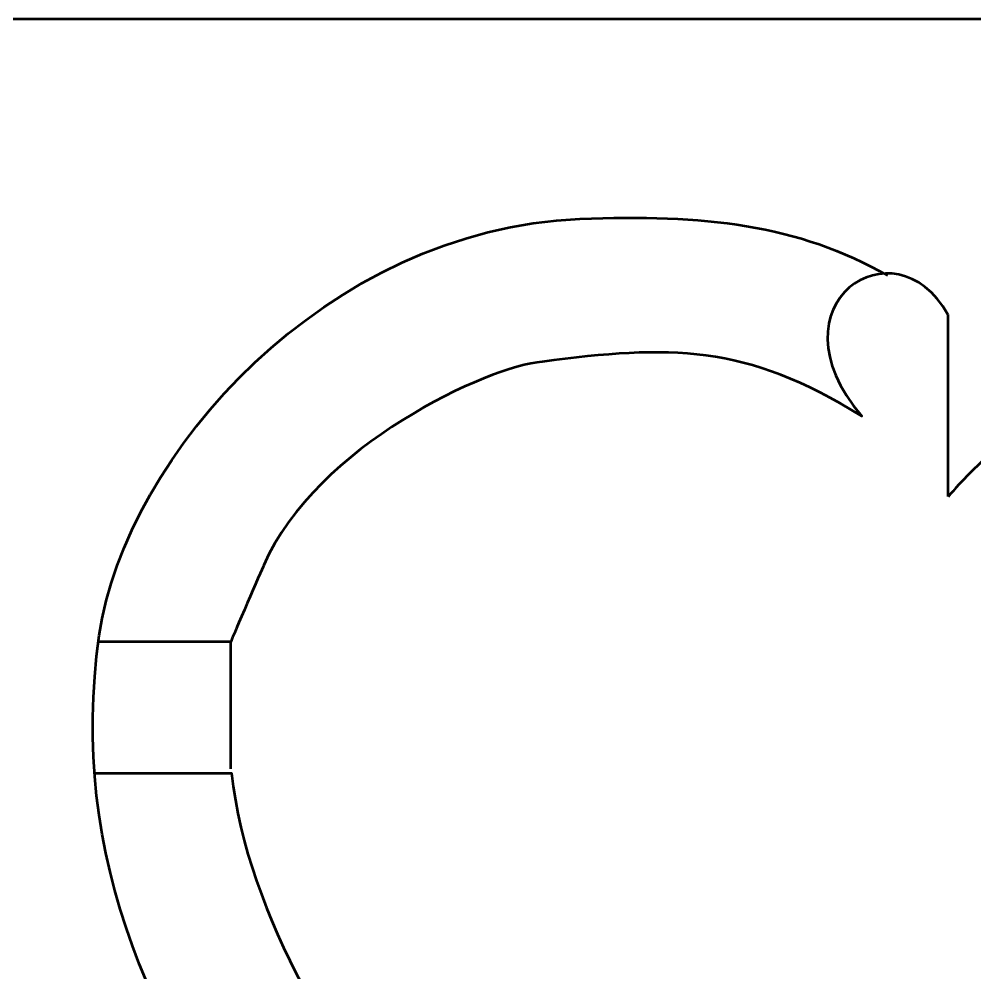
# Model space of a CAD drawing. Header units: centimetres. Extents: x -13.9 to 13.1, y -15.4 to 13.9.
# Drawn here: x -9.69 to -3.73, y -7.02 to -1.06 of the extents above; entities that cross this region are included whole.
import ezdxf

# ---------------------------------------------------------------- set-up
doc = ezdxf.new("R2010")
doc.units = ezdxf.units.CM
doc.header["$MEASUREMENT"] = 0
doc.layers.add('Layer 1', color=7, linetype='Continuous')

msp = doc.modelspace()

# ---------------------------------------------------------------- linework, layer by layer
at = {"layer": 'Layer 1', "color": 250, "lineweight": 53}
for points, knots in [([(-10.26668, -13.75156), (-10.26668, -13.75156), (-11.53414, -13.11656), (-11.53414, -13.11656), (-11.53414, -13.11656), (-11.53414, -13.11656), (-11.53414, -7.43712), (-11.53414, -7.43712), (-11.53414, -7.43712), (-10.83564, -6.36524), (-10.89406, -4.31546), (-11.53414, -3.64236), (-11.53414, -3.64236), (-11.53414, -3.64236), (-11.53414, -1.69672), (-11.53414, -1.69672), (-11.53414, -1.69672), (-11.53414, -1.69672), (-10.26668, -1.06426), (-10.26668, -1.06426), (-10.26668, -1.06426), (-10.26668, -1.06426), (2.4892, -1.06426), (2.4892, -1.06426), (2.4892, -1.06426), (2.4892, -1.06426), (2.4892, -13.75156), (2.4892, -13.75156), (2.4892, -13.75156), (2.4892, -13.75156), (-10.26668, -13.75156), (-10.26668, -13.75156)], [0, 0, 0, 0, 0.1111111, 0.1111111, 0.1111111, 0.1111111, 0.2222222, 0.2222222, 0.2222222, 0.2222222, 0.3333333, 0.3333333, 0.3333333, 0.3333333, 0.4444444, 0.4444444, 0.4444444, 0.4444444, 0.5555556, 0.5555556, 0.5555556, 0.5555556, 0.6666667, 0.6666667, 0.6666667, 0.6666667, 0.7777778, 0.7777778, 0.7777778, 0.7777778, 1, 1, 1, 1]), ([(-3.89382, -11.44778), (-3.81254, -11.29284), (-3.71348, -11.1252), (-3.5433, -11.13282), (-3.5433, -11.13282), (-3.64744, -11.13536), (-2.64414, -11.06932), (-3.42138, -12.1666), (-3.42138, -12.1666), (-0.90932, -9.84758), (1.3843, -8.0137), (1.45034, -5.59054), (1.45034, -5.59054), (1.49352, -3.98018), (0.41656, -2.70256), (-1.23952, -2.36474), (-1.23952, -2.36474), (-2.0447, -2.19964), (-2.90068, -2.31902), (-3.53314, -2.667), (-3.53314, -2.667), (-2.87274, -2.84988), (-3.2639, -3.42392), (-3.41122, -3.60172), (-3.41122, -3.60172), (-3.72618, -3.83286), (-3.89636, -4.04876), (-3.89382, -4.04622)], [0, 0, 0, 0, 0.125, 0.125, 0.125, 0.125, 0.25, 0.25, 0.25, 0.25, 0.375, 0.375, 0.375, 0.375, 0.5, 0.5, 0.5, 0.5, 0.625, 0.625, 0.625, 0.625, 0.75, 0.75, 0.75, 0.75, 1, 1, 1, 1]), ([(-4.53136, -12.03706), (-4.54406, -12.02436), (-4.64058, -11.96594), (-4.65328, -11.95324), (-4.65328, -11.95324), (-7.03072, -9.60882), (-9.59104, -7.67588), (-9.19226, -4.91236), (-9.19226, -4.91236), (-9.02716, -3.7719), (-7.76732, -2.3749), (-6.19252, -2.3114), (-6.19252, -2.3114), (-5.4229, -2.28092), (-4.83108, -2.34442), (-4.27228, -2.66446)], [0, 0, 0, 0, 0.2, 0.2, 0.2, 0.2, 0.4, 0.4, 0.4, 0.4, 0.6, 0.6, 0.6, 0.6, 1, 1, 1, 1]), ([(-3.89636, -2.9083), (-4.22148, -2.31648), (-5.03174, -2.83972), (-4.4323, -3.5433), (-4.4323, -3.5433), (-5.1562, -3.09118), (-5.63626, -3.0988), (-6.42874, -3.20294), (-6.42874, -3.20294), (-6.76148, -3.22834), (-7.84098, -3.72618), (-8.1661, -4.47294), (-8.1661, -4.47294), (-8.1788, -4.50342), (-8.35914, -4.91744), (-8.37184, -4.95046), (-8.37184, -4.95046), (-8.37184, -4.95046), (-9.19734, -4.95046), (-9.19734, -4.95046)], [0, 0, 0, 0, 0.1666667, 0.1666667, 0.1666667, 0.1666667, 0.3333333, 0.3333333, 0.3333333, 0.3333333, 0.5, 0.5, 0.5, 0.5, 0.6666667, 0.6666667, 0.6666667, 0.6666667, 1, 1, 1, 1]), ([(-9.22274, -5.77088), (-9.22274, -5.77088), (-8.36676, -5.77088), (-8.36676, -5.77088), (-8.36676, -5.77088), (-8.27024, -6.6675), (-7.6835, -7.58444), (-7.1374, -8.30072), (-7.1374, -8.30072), (-6.6675, -9.0424), (-5.27304, -10.2108), (-4.28498, -11.0998), (-4.28498, -11.0998), (-4.52628, -11.09726), (-4.65074, -11.31062), (-4.65074, -11.52652), (-4.65074, -11.52652), (-4.65074, -11.69162), (-4.63296, -11.88212), (-4.53136, -12.0396), (-4.53136, -12.0396), (-4.51612, -12.06246), (-3.9243, -12.55014), (-3.89382, -12.58062)], [0, 0, 0, 0, 0.1428571, 0.1428571, 0.1428571, 0.1428571, 0.2857143, 0.2857143, 0.2857143, 0.2857143, 0.4285714, 0.4285714, 0.4285714, 0.4285714, 0.5714286, 0.5714286, 0.5714286, 0.5714286, 0.7142857, 0.7142857, 0.7142857, 0.7142857, 1, 1, 1, 1])]:
    msp.add_open_spline(points, degree=3, knots=knots, dxfattribs=at)
at = {"layer": 'Layer 1', "color": 240, "lineweight": 53}
msp.add_open_spline([(-3.89382, -4.04368), (-3.89382, -4.04368), (-3.89382, -2.9083), (-3.89382, -2.9083)], degree=3, dxfattribs=at)
msp.add_open_spline([(-8.37438, -4.95046), (-8.37438, -4.95046), (-8.37438, -5.63626), (-8.37438, -5.63626), (-8.37438, -5.63626), (-8.37438, -5.63626), (-8.37438, -5.74294), (-8.37438, -5.74294)], degree=3, knots=[0, 0, 0, 0, 0.3333333, 0.3333333, 0.3333333, 0.3333333, 1, 1, 1, 1], dxfattribs=at)

doc.saveas('drawing.dxf')
